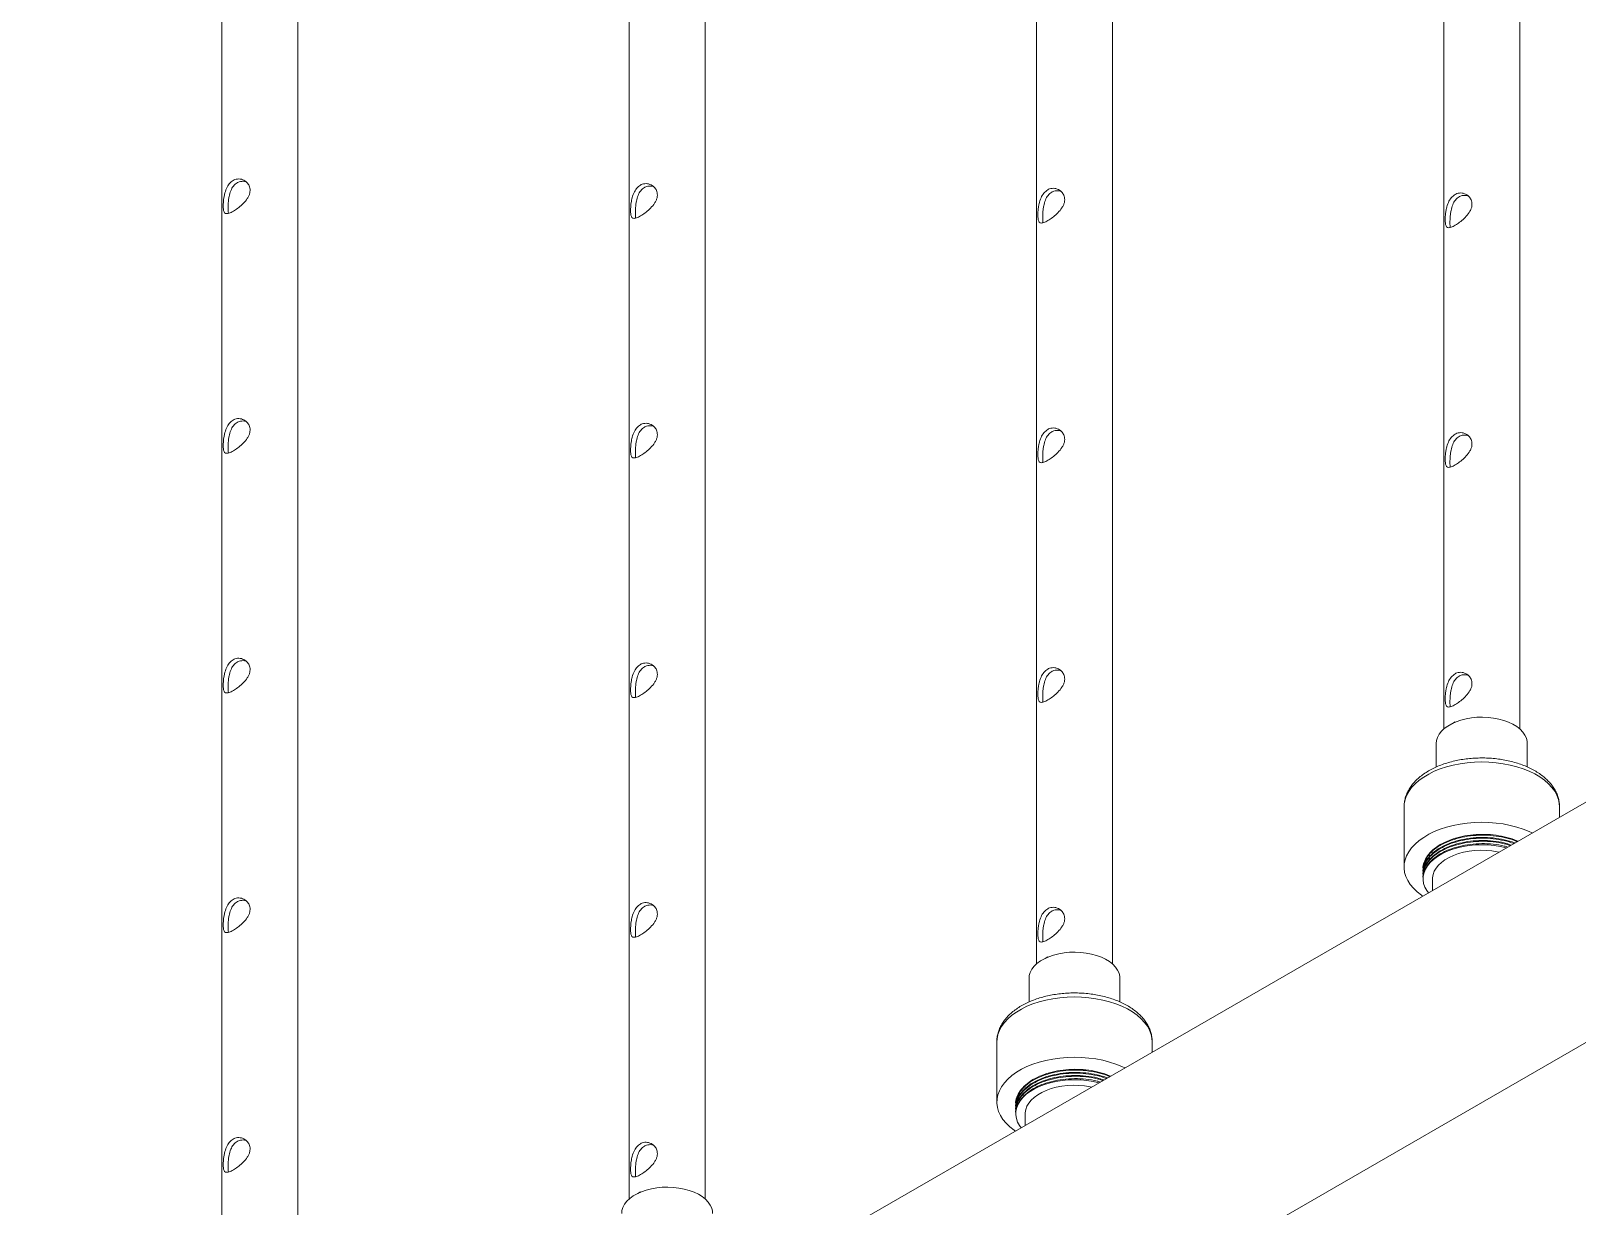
# Model space of a CAD drawing. Header units: millimetres. Extents: x 11948 to 22858, y 1146 to 11361.
# Drawn here: x 17225 to 17966, y 7584 to 8148 of the extents above; entities that cross this region are included whole.
import ezdxf

# ---------------------------------------------------------------- set-up
doc = ezdxf.new("R2010")
doc.units = ezdxf.units.MM
doc.linetypes.add('SLD-Solid', pattern=[0])

msp = doc.modelspace()

# ---------------------------------------------------------------- linework, layer by layer
at = {"linetype": 'SLD-Solid', "lineweight": 0}
for p, q in [((17902.52, 10202.02), (17902.52, 7813)), ((17938.88, 7813), (17938.88, 10201.28)), ((17707.1, 10089.21), (17707.1, 7700.18)), ((17743.46, 7700.18), (17743.46, 10088.47)), ((17511.68, 9976.4), (17511.68, 7587.37)), ((17548.04, 7587.37), (17548.04, 9975.66)), ((17316.26, 9863.59), (17316.26, 7474.56)), ((17352.63, 7474.56), (17352.63, 9862.84)), ((18959.6, 8348.83), (17224.59, 7347.23)), ((17906.63, 7815.55), (17907.84, 7816.42)), ((17907.84, 7816.42), (17907.84, 7816.21)), ((17898.88, 7806.03), (17898.88, 7794.69)), ((17942.52, 7794.71), (17942.52, 7806.03)), ((17883.43, 7775.6), (17883.43, 7746.65)), ((17957.97, 7775.6), (17957.97, 7775.69)), ((17957.97, 7770.6), (17957.97, 7775.6)), ((17892.52, 7745.72), (17892.52, 7745.35)), ((17892.52, 7744.24), (17892.52, 7743.86)), ((17892.52, 7742.75), (17892.52, 7742.38)), ((17892.52, 7741.27), (17892.52, 7741.08)), ((17897.06, 7741.08), (17897.06, 7735.43)), ((17274.59, 7260.62), (18037.4, 7700.98)), ((17711.21, 7702.74), (17712.42, 7703.61)), ((17712.42, 7703.61), (17712.42, 7703.4)), ((17703.46, 7693.22), (17703.46, 7681.88)), ((17747.1, 7681.9), (17747.1, 7693.22)), ((17688.01, 7662.79), (17688.01, 7633.84)), ((17762.55, 7662.79), (17762.55, 7662.88)), ((17762.55, 7657.78), (17762.55, 7662.79)), ((17697.1, 7632.91), (17697.1, 7632.54)), ((17697.1, 7631.42), (17697.1, 7631.05)), ((17697.1, 7629.94), (17697.1, 7629.57)), ((17697.1, 7628.45), (17697.1, 7628.27)), ((17701.64, 7628.27), (17701.64, 7622.62)), ((17515.8, 7589.93), (17517.01, 7590.8)), ((17517.01, 7590.8), (17517.01, 7590.58))]:
    msp.add_line(p, q, dxfattribs=at)
at = {"linetype": 'SLD-Solid', "lineweight": 0, "flags": 128}
for points in [[(17942.52, 7806.03), (17942.45, 7807), (17942.08, 7808.54), (17941.39, 7810.04), (17940.38, 7811.47), (17939.07, 7812.83), (17937.49, 7814.08), (17935.64, 7815.21), (17933.58, 7816.2), (17931.32, 7817.04), (17928.89, 7817.71), (17926.35, 7818.2), (17923.71, 7818.51), (17921.04, 7818.63), (17918.35, 7818.56), (17915.7, 7818.29), (17913.13, 7817.85), (17910.67, 7817.22), (17908.37, 7816.42), (17906.25, 7815.47), (17904.35, 7814.37), (17902.7, 7813.15), (17901.32, 7811.82), (17900.24, 7810.4), (17899.46, 7808.92), (17899.01, 7807.39), (17898.88, 7806.03)], [(17957.97, 7775.69), (17957.88, 7777.14), (17957.46, 7779.15), (17956.73, 7781.12), (17955.67, 7783.04), (17954.31, 7784.9), (17952.65, 7786.68), (17950.72, 7788.35), (17948.52, 7789.92), (17946.07, 7791.36), (17943.4, 7792.66), (17940.53, 7793.82), (17937.49, 7794.81), (17934.3, 7795.63), (17930.99, 7796.28), (17927.59, 7796.74), (17924.13, 7797.02), (17920.64, 7797.12), (17917.15, 7797.02), (17913.69, 7796.73), (17910.3, 7796.26), (17906.99, 7795.61), (17903.8, 7794.78), (17900.77, 7793.78), (17897.91, 7792.62), (17895.24, 7791.32), (17892.81, 7789.87), (17890.61, 7788.3), (17888.69, 7786.62), (17887.04, 7784.84), (17885.69, 7782.98), (17884.64, 7781.05), (17883.92, 7779.08), (17883.52, 7777.08), (17883.43, 7775.6)], [(17944.87, 7763.03), (17943.4, 7763.71), (17940.53, 7764.87), (17937.49, 7765.86), (17934.3, 7766.68), (17930.99, 7767.33), (17927.59, 7767.79), (17924.13, 7768.07), (17920.64, 7768.17), (17917.15, 7768.07), (17913.69, 7767.78), (17910.3, 7767.31), (17906.99, 7766.66), (17903.8, 7765.83), (17900.77, 7764.83), (17897.91, 7763.67), (17895.24, 7762.37), (17892.81, 7760.92), (17890.61, 7759.35), (17888.69, 7757.67), (17887.04, 7755.89), (17885.69, 7754.03), (17884.64, 7752.1), (17883.92, 7750.13), (17883.52, 7748.13), (17883.44, 7746.11), (17883.69, 7744.1), (17884.27, 7742.11), (17885.16, 7740.16), (17886.37, 7738.27), (17887.88, 7736.45), (17889.68, 7734.72), (17891.75, 7733.09), (17892.32, 7732.7)], [(17895.09, 7734.29), (17894.29, 7735.4), (17893.39, 7737.06), (17892.8, 7738.77), (17892.54, 7740.5), (17892.59, 7742.24), (17892.97, 7743.97), (17893.66, 7745.66), (17894.66, 7747.31), (17895.97, 7748.88), (17897.55, 7750.36), (17899.4, 7751.73), (17901.5, 7752.99), (17903.81, 7754.1), (17906.32, 7755.07), (17908.99, 7755.88), (17911.8, 7756.52), (17914.71, 7756.98), (17917.69, 7757.26), (17920.7, 7757.35), (17923.71, 7757.26), (17926.69, 7756.98), (17929.6, 7756.52), (17932.41, 7755.88), (17932.46, 7755.87)], [(17897.06, 7741.08), (17897.07, 7741.48), (17897.31, 7743.06), (17897.87, 7744.61), (17898.73, 7746.12), (17899.89, 7747.56), (17901.34, 7748.91), (17903.04, 7750.15), (17904.99, 7751.27), (17907.14, 7752.26), (17909.48, 7753.09), (17911.97, 7753.76), (17914.58, 7754.26), (17917.27, 7754.58), (17920.01, 7754.72), (17922.76, 7754.67), (17925.48, 7754.44), (17928.13, 7754.03), (17928.98, 7753.86)], [(17747.1, 7693.22), (17747.03, 7694.19), (17746.66, 7695.73), (17745.97, 7697.22), (17744.96, 7698.66), (17743.65, 7700.02), (17742.07, 7701.27), (17740.23, 7702.4), (17738.16, 7703.39), (17735.9, 7704.22), (17733.47, 7704.89), (17730.93, 7705.39), (17728.3, 7705.69), (17725.62, 7705.81), (17722.93, 7705.74), (17720.29, 7705.48), (17717.71, 7705.03), (17715.26, 7704.41), (17712.95, 7703.61), (17710.83, 7702.66), (17708.93, 7701.56), (17707.28, 7700.34), (17705.9, 7699.01), (17704.82, 7697.59), (17704.04, 7696.1), (17703.59, 7694.58), (17703.46, 7693.22)], [(17762.55, 7662.88), (17762.46, 7664.33), (17762.04, 7666.33), (17761.31, 7668.31), (17760.25, 7670.23), (17758.89, 7672.09), (17757.24, 7673.86), (17755.3, 7675.54), (17753.1, 7677.11), (17750.65, 7678.55), (17747.98, 7679.85), (17745.12, 7681), (17742.07, 7682), (17738.88, 7682.82), (17735.57, 7683.47), (17732.17, 7683.93), (17728.71, 7684.21), (17725.22, 7684.3), (17721.73, 7684.2), (17718.27, 7683.92), (17714.88, 7683.45), (17711.57, 7682.79), (17708.39, 7681.97), (17705.35, 7680.97), (17702.49, 7679.81), (17699.83, 7678.5), (17697.39, 7677.06), (17695.2, 7675.49), (17693.27, 7673.81), (17691.62, 7672.03), (17690.27, 7670.17), (17689.23, 7668.24), (17688.5, 7666.27), (17688.1, 7664.26), (17688.01, 7662.79)], [(17749.45, 7650.22), (17747.98, 7650.9), (17745.12, 7652.05), (17742.07, 7653.05), (17738.88, 7653.87), (17735.57, 7654.52), (17732.17, 7654.98), (17728.71, 7655.26), (17725.22, 7655.35), (17721.73, 7655.25), (17718.27, 7654.97), (17714.88, 7654.5), (17711.57, 7653.84), (17708.39, 7653.02), (17705.35, 7652.02), (17702.49, 7650.86), (17699.83, 7649.55), (17697.39, 7648.11), (17695.2, 7646.54), (17693.27, 7644.86), (17691.62, 7643.08), (17690.27, 7641.22), (17689.23, 7639.29), (17688.5, 7637.32), (17688.1, 7635.31), (17688.02, 7633.3), (17688.27, 7631.29), (17688.85, 7629.3), (17689.74, 7627.35), (17690.95, 7625.45), (17692.46, 7623.64), (17694.26, 7621.91), (17696.33, 7620.28), (17696.9, 7619.88)], [(17699.67, 7621.48), (17698.88, 7622.58), (17697.97, 7624.24), (17697.39, 7625.95), (17697.12, 7627.69), (17697.17, 7629.43), (17697.55, 7631.16), (17698.24, 7632.85), (17699.24, 7634.49), (17700.55, 7636.07), (17702.13, 7637.55), (17703.98, 7638.92), (17706.08, 7640.18), (17708.39, 7641.29), (17710.9, 7642.26), (17713.57, 7643.07), (17716.38, 7643.7), (17719.29, 7644.17), (17722.27, 7644.44), (17725.28, 7644.54), (17728.29, 7644.44), (17731.27, 7644.17), (17734.18, 7643.7), (17736.99, 7643.07), (17737.04, 7643.05)], [(17701.64, 7628.27), (17701.65, 7628.67), (17701.89, 7630.25), (17702.45, 7631.8), (17703.31, 7633.31), (17704.48, 7634.74), (17705.92, 7636.09), (17707.62, 7637.34), (17709.57, 7638.46), (17711.72, 7639.45), (17714.06, 7640.28), (17716.55, 7640.95), (17719.16, 7641.45), (17721.86, 7641.77), (17724.59, 7641.91), (17727.34, 7641.86), (17730.06, 7641.63), (17732.72, 7641.22), (17733.56, 7641.05)], [(17551.68, 7580.41), (17551.62, 7581.38), (17551.24, 7582.91), (17550.55, 7584.41), (17549.54, 7585.85), (17548.23, 7587.2), (17546.65, 7588.45), (17544.81, 7589.58), (17542.74, 7590.57), (17540.48, 7591.41), (17538.06, 7592.08), (17535.51, 7592.57), (17532.88, 7592.88), (17530.2, 7593), (17527.51, 7592.93), (17524.87, 7592.67), (17522.29, 7592.22), (17519.84, 7591.59), (17517.53, 7590.8), (17515.41, 7589.85), (17513.51, 7588.75), (17511.86, 7587.53), (17510.48, 7586.19), (17509.4, 7584.78), (17508.62, 7583.29), (17508.17, 7581.76), (17508.04, 7580.41)]]:
    msp.add_lwpolyline(points, dxfattribs=at)
at = {"linetype": 'SLD-Solid', "lineweight": 0}
for points, knots in [([(17321.59, 8076.29), (17320.94, 8075.81), (17319.65, 8074.84), (17318.29, 8072.41), (17317.54, 8070.02), (17317.16, 8067.95), (17316.91, 8065.9), (17316.84, 8063.67), (17317.02, 8061.78), (17317.5, 8060.62), (17318.3, 8060.27), (17319.28, 8060.4), (17320.44, 8060.8), (17322.16, 8061.72), (17324.39, 8063.31), (17326.59, 8065.25), (17328.2, 8067.17), (17329.16, 8068.89), (17329.76, 8070.61), (17329.8, 8072.63), (17328.89, 8074.69), (17327.23, 8076.28), (17325.36, 8077), (17323.71, 8077.02), (17322.57, 8076.79), (17321.88, 8076.44), (17321.59, 8076.29)], [0, 0, 0, 0, 0.04935, 0.098584, 0.15082, 0.17906, 0.207275, 0.260067, 0.306584, 0.354235, 0.407926, 0.436111, 0.46428, 0.515721, 0.563207, 0.612084, 0.665774, 0.694014, 0.722226, 0.772997, 0.818985, 0.868098, 0.923172, 0.950973, 0.978758, 1, 1, 1, 1]), ([(17323.52, 8075.17), (17322.89, 8074.7), (17321.64, 8073.76), (17320.38, 8071.37), (17319.71, 8069), (17319.39, 8066.9), (17319.22, 8064.95), (17319.16, 8062.86), (17319.19, 8061.22), (17319.33, 8060.65), (17319.38, 8060.46)], [0, 0, 0, 0, 0.151907, 0.303371, 0.466269, 0.557522, 0.648672, 0.787873, 0.927258, 1, 1, 1, 1]), ([(17327.72, 8075.62), (17327.69, 8075.63), (17327.26, 8075.81), (17326.36, 8075.9), (17325.09, 8075.82), (17324.14, 8075.52), (17323.64, 8075.24), (17323.52, 8075.17)], [0, 0, 0, 0, 0.016938, 0.32233, 0.614291, 0.90605, 1, 1, 1, 1]), ([(17517.01, 8074.04), (17516.36, 8073.56), (17515.07, 8072.6), (17513.71, 8070.16), (17512.96, 8067.77), (17512.58, 8065.7), (17512.33, 8063.65), (17512.26, 8061.43), (17512.44, 8059.54), (17512.92, 8058.38), (17513.72, 8058.02), (17514.7, 8058.15), (17515.86, 8058.55), (17517.58, 8059.48), (17519.8, 8061.06), (17522, 8063.01), (17523.62, 8064.93), (17524.57, 8066.64), (17525.18, 8068.36), (17525.22, 8070.39), (17524.31, 8072.45), (17522.65, 8074.03), (17520.78, 8074.75), (17519.13, 8074.78), (17517.98, 8074.54), (17517.3, 8074.19), (17517.01, 8074.04)], [0, 0, 0, 0, 0.04935, 0.098584, 0.15082, 0.17906, 0.207275, 0.260066, 0.306584, 0.354235, 0.407926, 0.436112, 0.46428, 0.515721, 0.563207, 0.612084, 0.665774, 0.694014, 0.722227, 0.772998, 0.818985, 0.868099, 0.92317, 0.950972, 0.978758, 1, 1, 1, 1]), ([(17518.93, 8072.93), (17518.31, 8072.46), (17517.06, 8071.52), (17515.8, 8069.12), (17515.13, 8066.75), (17514.81, 8064.65), (17514.64, 8062.7), (17514.58, 8060.62), (17514.6, 8058.97), (17514.75, 8058.41), (17514.8, 8058.21)], [0, 0, 0, 0, 0.151907, 0.30337, 0.466267, 0.557521, 0.648671, 0.787873, 0.92727, 1, 1, 1, 1]), ([(17523.14, 8073.38), (17523.11, 8073.39), (17522.68, 8073.56), (17521.78, 8073.65), (17520.51, 8073.58), (17519.56, 8073.27), (17519.06, 8073), (17518.93, 8072.93)], [0, 0, 0, 0, 0.01694, 0.32233, 0.61429, 0.906049, 1, 1, 1, 1]), ([(17712.42, 8071.8), (17711.78, 8071.32), (17710.49, 8070.35), (17709.13, 8067.92), (17708.38, 8065.53), (17707.99, 8063.46), (17707.75, 8061.41), (17707.68, 8059.18), (17707.86, 8057.29), (17708.34, 8056.13), (17709.13, 8055.78), (17710.11, 8055.91), (17711.28, 8056.31), (17712.99, 8057.23), (17715.22, 8058.82), (17717.42, 8060.76), (17719.04, 8062.68), (17719.99, 8064.4), (17720.6, 8066.12), (17720.64, 8068.14), (17719.72, 8070.2), (17718.07, 8071.79), (17716.2, 8072.51), (17714.55, 8072.53), (17713.4, 8072.3), (17712.72, 8071.95), (17712.42, 8071.8)], [0, 0, 0, 0, 0.04935, 0.098583, 0.15082, 0.179059, 0.207277, 0.260066, 0.306585, 0.354235, 0.407925, 0.436112, 0.46428, 0.515721, 0.563207, 0.612084, 0.665774, 0.694012, 0.722225, 0.772996, 0.818985, 0.868099, 0.923171, 0.950973, 0.978758, 1, 1, 1, 1]), ([(17718.55, 8071.13), (17718.53, 8071.14), (17718.1, 8071.32), (17717.2, 8071.41), (17715.93, 8071.33), (17714.98, 8071.02), (17714.48, 8070.75), (17714.35, 8070.68)], [0, 0, 0, 0, 0.01695, 0.322336, 0.614293, 0.906051, 1, 1, 1, 1]), ([(17714.35, 8070.68), (17713.73, 8070.21), (17712.48, 8069.27), (17711.21, 8066.88), (17710.55, 8064.51), (17710.23, 8062.41), (17710.06, 8060.46), (17710, 8058.37), (17710.02, 8056.73), (17710.17, 8056.16), (17710.21, 8055.97)], [0, 0, 0, 0, 0.151905, 0.303368, 0.466269, 0.557518, 0.648668, 0.787869, 0.927259, 1, 1, 1, 1]), ([(17907.84, 8069.55), (17907.2, 8069.07), (17905.91, 8068.11), (17904.55, 8065.67), (17903.8, 8063.28), (17903.41, 8061.21), (17903.17, 8059.16), (17903.1, 8056.93), (17903.28, 8055.05), (17903.76, 8053.89), (17904.55, 8053.53), (17905.53, 8053.66), (17906.7, 8054.06), (17908.41, 8054.99), (17910.64, 8056.57), (17912.84, 8058.52), (17914.46, 8060.44), (17915.41, 8062.15), (17916.02, 8063.87), (17916.06, 8065.9), (17915.14, 8067.96), (17913.49, 8069.54), (17911.61, 8070.26), (17909.97, 8070.29), (17908.82, 8070.05), (17908.14, 8069.7), (17907.84, 8069.55)], [0, 0, 0, 0, 0.049349, 0.098584, 0.15082, 0.179058, 0.207276, 0.260065, 0.306584, 0.354234, 0.407926, 0.436112, 0.464279, 0.515721, 0.563206, 0.612083, 0.665775, 0.694013, 0.722225, 0.772996, 0.818985, 0.868099, 0.923171, 0.950972, 0.978758, 1, 1, 1, 1]), ([(17909.77, 8068.44), (17909.15, 8067.97), (17907.9, 8067.02), (17906.63, 8064.63), (17905.97, 8062.26), (17905.65, 8060.16), (17905.47, 8058.21), (17905.42, 8056.13), (17905.44, 8054.48), (17905.58, 8053.92), (17905.63, 8053.72)], [0, 0, 0, 0, 0.151905, 0.303368, 0.466268, 0.557518, 0.648667, 0.787868, 0.927265, 1, 1, 1, 1]), ([(17913.97, 8068.89), (17913.95, 8068.89), (17913.52, 8069.07), (17912.62, 8069.16), (17911.35, 8069.09), (17910.4, 8068.78), (17909.89, 8068.51), (17909.77, 8068.44)], [0, 0, 0, 0, 0.016953, 0.322338, 0.614295, 0.90605, 1, 1, 1, 1]), ([(17321.59, 7961.23), (17320.94, 7960.75), (17319.65, 7959.79), (17318.29, 7957.35), (17317.54, 7954.96), (17317.16, 7952.89), (17316.91, 7950.84), (17316.84, 7948.61), (17317.02, 7946.72), (17317.5, 7945.57), (17318.3, 7945.21), (17319.28, 7945.34), (17320.44, 7945.74), (17322.16, 7946.67), (17324.39, 7948.25), (17326.59, 7950.19), (17328.2, 7952.11), (17329.16, 7953.83), (17329.76, 7955.55), (17329.8, 7957.58), (17328.89, 7959.64), (17327.23, 7961.22), (17325.36, 7961.94), (17323.71, 7961.97), (17322.57, 7961.73), (17321.88, 7961.38), (17321.59, 7961.23)], [0, 0, 0, 0, 0.04935, 0.098584, 0.15082, 0.17906, 0.207276, 0.260067, 0.306584, 0.354235, 0.407926, 0.436112, 0.464281, 0.515721, 0.563207, 0.612084, 0.665775, 0.694014, 0.722227, 0.772998, 0.818985, 0.868099, 0.923171, 0.950973, 0.978758, 1, 1, 1, 1]), ([(17323.52, 7960.12), (17322.89, 7959.64), (17321.64, 7958.7), (17320.38, 7956.31), (17319.71, 7953.94), (17319.39, 7951.84), (17319.22, 7949.89), (17319.16, 7947.81), (17319.19, 7946.16), (17319.33, 7945.6), (17319.38, 7945.4)], [0, 0, 0, 0, 0.151907, 0.303371, 0.466268, 0.557521, 0.648671, 0.787872, 0.927269, 1, 1, 1, 1]), ([(17327.72, 7960.56), (17327.69, 7960.57), (17327.26, 7960.75), (17326.36, 7960.84), (17325.09, 7960.76), (17324.14, 7960.46), (17323.64, 7960.18), (17323.52, 7960.12)], [0, 0, 0, 0, 0.016938, 0.322331, 0.614293, 0.906048, 1, 1, 1, 1]), ([(17517.01, 7958.98), (17516.36, 7958.5), (17515.07, 7957.54), (17513.71, 7955.11), (17512.96, 7952.72), (17512.58, 7950.65), (17512.33, 7948.59), (17512.26, 7946.37), (17512.44, 7944.48), (17512.92, 7943.32), (17513.72, 7942.97), (17514.7, 7943.1), (17515.86, 7943.49), (17517.58, 7944.42), (17519.8, 7946), (17522, 7947.95), (17523.62, 7949.87), (17524.57, 7951.59), (17525.18, 7953.3), (17525.22, 7955.33), (17524.31, 7957.39), (17522.65, 7958.97), (17520.78, 7959.69), (17519.13, 7959.72), (17517.98, 7959.48), (17517.3, 7959.14), (17517.01, 7958.98)], [0, 0, 0, 0, 0.049349, 0.098583, 0.150819, 0.179059, 0.207277, 0.260066, 0.306585, 0.354235, 0.407925, 0.436112, 0.46428, 0.515721, 0.563207, 0.612084, 0.665774, 0.694012, 0.722225, 0.772996, 0.818985, 0.868099, 0.923171, 0.950973, 0.978758, 1, 1, 1, 1]), ([(17518.93, 7957.87), (17518.31, 7957.4), (17517.06, 7956.46), (17515.8, 7954.07), (17515.13, 7951.69), (17514.81, 7949.59), (17514.64, 7947.64), (17514.58, 7945.56), (17514.6, 7943.92), (17514.75, 7943.35), (17514.8, 7943.16)], [0, 0, 0, 0, 0.151905, 0.303368, 0.466269, 0.557518, 0.648668, 0.787869, 0.927259, 1, 1, 1, 1]), ([(17523.14, 7958.32), (17523.11, 7958.33), (17522.68, 7958.51), (17521.78, 7958.59), (17520.51, 7958.52), (17519.56, 7958.21), (17519.06, 7957.94), (17518.93, 7957.87)], [0, 0, 0, 0, 0.016951, 0.322337, 0.614294, 0.906051, 1, 1, 1, 1]), ([(17712.42, 7956.74), (17711.78, 7956.26), (17710.49, 7955.29), (17709.13, 7952.86), (17708.38, 7950.47), (17707.99, 7948.4), (17707.75, 7946.35), (17707.68, 7944.12), (17707.86, 7942.23), (17708.34, 7941.08), (17709.13, 7940.72), (17710.11, 7940.85), (17711.28, 7941.25), (17712.99, 7942.18), (17715.22, 7943.76), (17717.42, 7945.7), (17719.04, 7947.62), (17719.99, 7949.34), (17720.6, 7951.06), (17720.64, 7953.09), (17719.72, 7955.15), (17718.07, 7956.73), (17716.2, 7957.45), (17714.55, 7957.48), (17713.4, 7957.24), (17712.72, 7956.89), (17712.42, 7956.74)], [0, 0, 0, 0, 0.04935, 0.098584, 0.15082, 0.179059, 0.207276, 0.260065, 0.306584, 0.354234, 0.407926, 0.436112, 0.46428, 0.515721, 0.563206, 0.612083, 0.665775, 0.694013, 0.722226, 0.772996, 0.818986, 0.868099, 0.923171, 0.950972, 0.978758, 1, 1, 1, 1]), ([(17714.35, 7955.63), (17713.73, 7955.15), (17712.48, 7954.21), (17711.21, 7951.82), (17710.55, 7949.45), (17710.23, 7947.35), (17710.06, 7945.4), (17710, 7943.32), (17710.02, 7941.67), (17710.17, 7941.1), (17710.21, 7940.91)], [0, 0, 0, 0, 0.151905, 0.303368, 0.466269, 0.557517, 0.648667, 0.787868, 0.927265, 1, 1, 1, 1]), ([(17718.55, 7956.07), (17718.53, 7956.08), (17718.1, 7956.26), (17717.2, 7956.35), (17715.93, 7956.27), (17714.98, 7955.97), (17714.48, 7955.69), (17714.35, 7955.63)], [0, 0, 0, 0, 0.01695, 0.322336, 0.614294, 0.90605, 1, 1, 1, 1]), ([(17907.84, 7954.49), (17907.2, 7954.01), (17905.91, 7953.05), (17904.55, 7950.62), (17903.8, 7948.23), (17903.41, 7946.15), (17903.17, 7944.1), (17903.1, 7941.88), (17903.28, 7939.99), (17903.76, 7938.83), (17904.55, 7938.48), (17905.53, 7938.6), (17906.7, 7939), (17908.41, 7939.93), (17910.64, 7941.51), (17912.84, 7943.46), (17914.46, 7945.38), (17915.41, 7947.1), (17916.02, 7948.81), (17916.06, 7950.84), (17915.14, 7952.9), (17913.49, 7954.48), (17911.61, 7955.2), (17909.97, 7955.23), (17908.82, 7954.99), (17908.14, 7954.64), (17907.84, 7954.49)], [0, 0, 0, 0, 0.049349, 0.098584, 0.15082, 0.179058, 0.207275, 0.260065, 0.306585, 0.354235, 0.407926, 0.436112, 0.464279, 0.515721, 0.563207, 0.612084, 0.665774, 0.694014, 0.722226, 0.772995, 0.818984, 0.8681, 0.923171, 0.950973, 0.978758, 1, 1, 1, 1]), ([(17909.77, 7953.38), (17909.15, 7952.91), (17907.9, 7951.97), (17906.63, 7949.57), (17905.97, 7947.2), (17905.65, 7945.1), (17905.47, 7943.15), (17905.42, 7941.07), (17905.44, 7939.43), (17905.58, 7938.86), (17905.63, 7938.67)], [0, 0, 0, 0, 0.151905, 0.303367, 0.466267, 0.557517, 0.648672, 0.787868, 0.927265, 1, 1, 1, 1]), ([(17913.97, 7953.83), (17913.95, 7953.84), (17913.52, 7954.02), (17912.62, 7954.1), (17911.35, 7954.03), (17910.4, 7953.72), (17909.89, 7953.45), (17909.77, 7953.38)], [0, 0, 0, 0, 0.016953, 0.322338, 0.614295, 0.906051, 1, 1, 1, 1]), ([(17321.59, 7846.17), (17320.94, 7845.69), (17319.65, 7844.73), (17318.29, 7842.29), (17317.54, 7839.9), (17317.16, 7837.83), (17316.91, 7835.78), (17316.84, 7833.55), (17317.02, 7831.67), (17317.5, 7830.51), (17318.3, 7830.15), (17319.28, 7830.28), (17320.44, 7830.68), (17322.16, 7831.61), (17324.39, 7833.19), (17326.59, 7835.14), (17328.2, 7837.06), (17329.16, 7838.77), (17329.76, 7840.49), (17329.8, 7842.52), (17328.89, 7844.58), (17327.23, 7846.16), (17325.36, 7846.88), (17323.71, 7846.91), (17322.57, 7846.67), (17321.88, 7846.32), (17321.59, 7846.17)], [0, 0, 0, 0, 0.04935, 0.098584, 0.15082, 0.17906, 0.207277, 0.260066, 0.306585, 0.354235, 0.407926, 0.436112, 0.46428, 0.515721, 0.563207, 0.612084, 0.665774, 0.694013, 0.722225, 0.772996, 0.818985, 0.868099, 0.923171, 0.950974, 0.978758, 1, 1, 1, 1]), ([(17323.52, 7845.06), (17322.89, 7844.59), (17321.64, 7843.64), (17320.38, 7841.25), (17319.71, 7838.88), (17319.39, 7836.78), (17319.22, 7834.83), (17319.16, 7832.75), (17319.19, 7831.1), (17319.33, 7830.54), (17319.38, 7830.34)], [0, 0, 0, 0, 0.151906, 0.303369, 0.46627, 0.557518, 0.648668, 0.787868, 0.927259, 1, 1, 1, 1]), ([(17327.72, 7845.5), (17327.69, 7845.51), (17327.26, 7845.69), (17326.36, 7845.78), (17325.09, 7845.71), (17324.14, 7845.4), (17323.64, 7845.13), (17323.52, 7845.06)], [0, 0, 0, 0, 0.01695, 0.322339, 0.614297, 0.90605, 1, 1, 1, 1]), ([(17517.01, 7843.93), (17516.36, 7843.44), (17515.07, 7842.48), (17513.71, 7840.05), (17512.96, 7837.66), (17512.58, 7835.59), (17512.33, 7833.53), (17512.26, 7831.31), (17512.44, 7829.42), (17512.92, 7828.26), (17513.72, 7827.91), (17514.7, 7828.04), (17515.86, 7828.44), (17517.58, 7829.36), (17519.8, 7830.95), (17522, 7832.89), (17523.62, 7834.81), (17524.57, 7836.53), (17525.18, 7838.25), (17525.22, 7840.27), (17524.31, 7842.33), (17522.65, 7843.92), (17520.78, 7844.64), (17519.13, 7844.66), (17517.98, 7844.43), (17517.3, 7844.08), (17517.01, 7843.93)], [0, 0, 0, 0, 0.049349, 0.098584, 0.15082, 0.179059, 0.207276, 0.260065, 0.306584, 0.354234, 0.407926, 0.436112, 0.46428, 0.51572, 0.563206, 0.612083, 0.665775, 0.694013, 0.722226, 0.772996, 0.818986, 0.868099, 0.923171, 0.950972, 0.978758, 1, 1, 1, 1]), ([(17518.93, 7842.81), (17518.31, 7842.34), (17517.06, 7841.4), (17515.8, 7839.01), (17515.13, 7836.64), (17514.81, 7834.53), (17514.64, 7832.59), (17514.58, 7830.5), (17514.6, 7828.86), (17514.75, 7828.29), (17514.8, 7828.1)], [0, 0, 0, 0, 0.1519053, 0.3033683, 0.4662688, 0.5575175, 0.6486674, 0.7878683, 0.9272646, 1, 1, 1, 1]), ([(17523.14, 7843.26), (17523.11, 7843.27), (17522.68, 7843.45), (17521.78, 7843.54), (17520.51, 7843.46), (17519.56, 7843.15), (17519.06, 7842.88), (17518.93, 7842.81)], [0, 0, 0, 0, 0.016951, 0.322338, 0.614295, 0.90605, 1, 1, 1, 1]), ([(17712.42, 7841.68), (17711.78, 7841.2), (17710.49, 7840.24), (17709.13, 7837.8), (17708.38, 7835.41), (17707.99, 7833.34), (17707.75, 7831.29), (17707.68, 7829.06), (17707.86, 7827.18), (17708.34, 7826.02), (17709.13, 7825.66), (17710.11, 7825.79), (17711.28, 7826.19), (17712.99, 7827.12), (17715.22, 7828.7), (17717.42, 7830.65), (17719.04, 7832.57), (17719.99, 7834.28), (17720.6, 7836), (17720.64, 7838.03), (17719.72, 7840.09), (17718.07, 7841.67), (17716.2, 7842.39), (17714.55, 7842.42), (17713.4, 7842.18), (17712.72, 7841.83), (17712.42, 7841.68)], [0, 0, 0, 0, 0.049349, 0.098584, 0.15082, 0.179058, 0.207276, 0.260065, 0.306586, 0.354235, 0.407926, 0.436112, 0.46428, 0.515721, 0.563207, 0.612084, 0.665774, 0.694014, 0.722227, 0.772995, 0.818985, 0.8681, 0.923171, 0.950973, 0.978758, 1, 1, 1, 1]), ([(17718.55, 7841.01), (17718.53, 7841.02), (17718.1, 7841.2), (17717.2, 7841.29), (17715.93, 7841.22), (17714.98, 7840.91), (17714.48, 7840.63), (17714.35, 7840.57)], [0, 0, 0, 0, 0.016951, 0.322337, 0.614295, 0.90605, 1, 1, 1, 1]), ([(17714.35, 7840.57), (17713.73, 7840.1), (17712.48, 7839.15), (17711.21, 7836.76), (17710.55, 7834.39), (17710.23, 7832.29), (17710.06, 7830.34), (17710, 7828.26), (17710.02, 7826.61), (17710.17, 7826.05), (17710.21, 7825.85)], [0, 0, 0, 0, 0.151906, 0.303367, 0.466268, 0.557517, 0.648672, 0.787868, 0.927264, 1, 1, 1, 1]), ([(17907.84, 7839.44), (17907.2, 7838.95), (17905.91, 7837.99), (17904.55, 7835.56), (17903.8, 7833.17), (17903.41, 7831.1), (17903.17, 7829.04), (17903.1, 7826.82), (17903.28, 7824.93), (17903.76, 7823.77), (17904.55, 7823.42), (17905.53, 7823.55), (17906.7, 7823.95), (17908.41, 7824.87), (17910.64, 7826.45), (17912.84, 7828.4), (17914.46, 7830.32), (17915.41, 7832.04), (17916.02, 7833.76), (17916.06, 7835.78), (17915.14, 7837.84), (17913.49, 7839.43), (17911.61, 7840.15), (17909.97, 7840.17), (17908.82, 7839.94), (17908.14, 7839.59), (17907.84, 7839.44)], [0, 0, 0, 0, 0.049349, 0.098584, 0.15082, 0.179058, 0.207275, 0.260066, 0.306585, 0.354235, 0.407926, 0.436112, 0.46428, 0.515721, 0.563207, 0.612084, 0.665774, 0.694012, 0.722227, 0.772995, 0.818985, 0.8681, 0.923171, 0.950973, 0.978758, 1, 1, 1, 1]), ([(17909.77, 7838.32), (17909.15, 7837.85), (17907.9, 7836.91), (17906.63, 7834.52), (17905.97, 7832.15), (17905.65, 7830.04), (17905.47, 7828.1), (17905.42, 7826.01), (17905.44, 7824.37), (17905.58, 7823.8), (17905.63, 7823.61)], [0, 0, 0, 0, 0.1519052, 0.3033669, 0.4662676, 0.5575219, 0.6486718, 0.7878735, 0.9272646, 1, 1, 1, 1]), ([(17913.97, 7838.77), (17913.95, 7838.78), (17913.52, 7838.96), (17912.62, 7839.05), (17911.35, 7838.97), (17910.4, 7838.66), (17909.89, 7838.39), (17909.77, 7838.32)], [0, 0, 0, 0, 0.016953, 0.322345, 0.614295, 0.906051, 1, 1, 1, 1]), ([(17957.94, 7775.71), (17957.94, 7776.13), (17957.94, 7777.26), (17957.62, 7779.07), (17957.02, 7781.12), (17956.13, 7783.11), (17954.98, 7785.05), (17953.56, 7786.91), (17951.88, 7788.68), (17949.95, 7790.36), (17947.78, 7791.91), (17945.39, 7793.34), (17942.81, 7794.63), (17940.06, 7795.76), (17937.16, 7796.73), (17934.15, 7797.54), (17931.03, 7798.18), (17927.85, 7798.65), (17924.61, 7798.94), (17921.34, 7799.06), (17918.07, 7799.01), (17914.82, 7798.78), (17911.61, 7798.38), (17908.47, 7797.81), (17905.41, 7797.07), (17902.46, 7796.16), (17899.65, 7795.09), (17896.99, 7793.86), (17894.5, 7792.47), (17892.2, 7790.93), (17890.13, 7789.25), (17888.3, 7787.44), (17886.74, 7785.52), (17885.47, 7783.5), (17884.49, 7781.42), (17883.83, 7779.3), (17883.47, 7777.34), (17883.46, 7776.1), (17883.45, 7775.58)], [0, 0, 0, 0, 0.015734, 0.041859, 0.068036, 0.094476, 0.121345, 0.148735, 0.176659, 0.205042, 0.233757, 0.262674, 0.291678, 0.32067, 0.349613, 0.378497, 0.407321, 0.436092, 0.464828, 0.49354, 0.522249, 0.550968, 0.579711, 0.608497, 0.637343, 0.666267, 0.695281, 0.724393, 0.7536, 0.78288, 0.812157, 0.841314, 0.870199, 0.898647, 0.926529, 0.953804, 0.980532, 1, 1, 1, 1]), ([(17937.93, 7759.03), (17937.41, 7759.28), (17935.5, 7760.21), (17931.53, 7761.29), (17926.24, 7762.2), (17920.7, 7762.46), (17915.17, 7762.1), (17909.85, 7761.13), (17904.94, 7759.57), (17900.64, 7757.48), (17897.12, 7754.96), (17894.47, 7752.08), (17892.97, 7748.96), (17892.33, 7746.79), (17892.52, 7745.73), (17892.52, 7745.72)], [0, 0, 0, 0, 0.032898, 0.120038, 0.20823, 0.296768, 0.384054, 0.471976, 0.560583, 0.648166, 0.735749, 0.824356, 0.912277, 0.999563, 1, 1, 1, 1]), ([(17936.5, 7758.2), (17936.45, 7758.23), (17934.98, 7758.91), (17931.51, 7759.79), (17926.25, 7760.72), (17920.69, 7760.98), (17915.17, 7760.62), (17909.85, 7759.64), (17904.94, 7758.08), (17900.64, 7756), (17897.12, 7753.47), (17894.47, 7750.59), (17892.97, 7747.48), (17892.33, 7745.31), (17892.52, 7744.24), (17892.52, 7744.24)], [0, 0, 0, 0, 0.003605, 0.093384, 0.184248, 0.275468, 0.365398, 0.455982, 0.547273, 0.637509, 0.727745, 0.819036, 0.90962, 0.99955, 1, 1, 1, 1]), ([(17934.84, 7757.24), (17933.75, 7757.6), (17931.05, 7758.47), (17926.22, 7759.22), (17920.7, 7759.5), (17915.17, 7759.13), (17909.85, 7758.16), (17904.94, 7756.6), (17900.64, 7754.51), (17897.12, 7751.99), (17894.47, 7749.11), (17892.97, 7745.99), (17892.33, 7743.83), (17892.52, 7742.76), (17892.52, 7742.75)], [0, 0, 0, 0, 0.064029, 0.157835, 0.252009, 0.34485, 0.438368, 0.532614, 0.625772, 0.71893, 0.813176, 0.906694, 0.999536, 1, 1, 1, 1]), ([(17937.57, 7758.82), (17937.17, 7759.02), (17935.37, 7759.88), (17931.52, 7760.92), (17926.24, 7761.83), (17920.7, 7762.09), (17915.17, 7761.73), (17909.85, 7760.76), (17904.94, 7759.19), (17900.64, 7757.11), (17897.12, 7754.59), (17894.48, 7751.71), (17892.94, 7748.59), (17892.34, 7746.24), (17892.58, 7744.99), (17892.61, 7744.81)], [0, 0, 0, 0, 0.025361, 0.111855, 0.199394, 0.287276, 0.373915, 0.461185, 0.549135, 0.63607, 0.723004, 0.810954, 0.898224, 0.984864, 1, 1, 1, 1]), ([(17936.11, 7757.98), (17934.61, 7758.47), (17931.5, 7759.49), (17926.23, 7760.34), (17920.7, 7760.61), (17915.17, 7760.25), (17909.85, 7759.27), (17904.94, 7757.71), (17900.64, 7755.63), (17897.12, 7753.1), (17894.48, 7750.22), (17892.94, 7747.11), (17892.34, 7744.76), (17892.58, 7743.51), (17892.61, 7743.32)], [0, 0, 0, 0, 0.085011, 0.175196, 0.265734, 0.354992, 0.4449, 0.535508, 0.62507, 0.714633, 0.80524, 0.895148, 0.984406, 1, 1, 1, 1]), ([(17933.15, 7756.27), (17932.61, 7756.44), (17930.45, 7757.11), (17926.21, 7757.72), (17920.7, 7758.02), (17915.17, 7757.65), (17909.85, 7756.67), (17904.94, 7755.11), (17900.64, 7753.03), (17897.12, 7750.5), (17894.47, 7747.62), (17892.97, 7744.51), (17892.33, 7742.35), (17892.52, 7741.27), (17892.52, 7741.27)], [0, 0, 0, 0, 0.032565, 0.129525, 0.226864, 0.322827, 0.419488, 0.516902, 0.613192, 0.709482, 0.806896, 0.903557, 0.99952, 1, 1, 1, 1]), ([(17934.42, 7757), (17933.46, 7757.31), (17930.9, 7758.13), (17926.22, 7758.84), (17920.7, 7759.13), (17915.17, 7758.76), (17909.85, 7757.79), (17904.94, 7756.22), (17900.64, 7754.14), (17897.12, 7751.62), (17894.48, 7748.74), (17892.94, 7745.62), (17892.34, 7743.28), (17892.58, 7742.02), (17892.61, 7741.84)], [0, 0, 0, 0, 0.055478, 0.148574, 0.242035, 0.334173, 0.426983, 0.520516, 0.612969, 0.705422, 0.798954, 0.891764, 0.983903, 1, 1, 1, 1]), ([(17321.59, 7731.11), (17320.94, 7730.63), (17319.65, 7729.67), (17318.29, 7727.24), (17317.54, 7724.85), (17317.16, 7722.77), (17316.91, 7720.72), (17316.84, 7718.5), (17317.02, 7716.61), (17317.5, 7715.45), (17318.3, 7715.1), (17319.28, 7715.22), (17320.44, 7715.62), (17322.16, 7716.55), (17324.39, 7718.13), (17326.59, 7720.08), (17328.2, 7722), (17329.16, 7723.72), (17329.76, 7725.43), (17329.8, 7727.46), (17328.89, 7729.52), (17327.23, 7731.1), (17325.36, 7731.82), (17323.71, 7731.85), (17322.57, 7731.61), (17321.88, 7731.26), (17321.59, 7731.11)], [0, 0, 0, 0, 0.04935, 0.098585, 0.15082, 0.179059, 0.207276, 0.260065, 0.306584, 0.354234, 0.407926, 0.436112, 0.46428, 0.51572, 0.563206, 0.612083, 0.665775, 0.694013, 0.722226, 0.772997, 0.818986, 0.8681, 0.923171, 0.950973, 0.978758, 1, 1, 1, 1]), ([(17323.52, 7730), (17322.89, 7729.53), (17321.64, 7728.59), (17320.38, 7726.19), (17319.71, 7723.82), (17319.39, 7721.72), (17319.22, 7719.77), (17319.16, 7717.69), (17319.19, 7716.05), (17319.33, 7715.48), (17319.38, 7715.29)], [0, 0, 0, 0, 0.151906, 0.303369, 0.46627, 0.557517, 0.648667, 0.787868, 0.927264, 1, 1, 1, 1]), ([(17327.72, 7730.45), (17327.69, 7730.46), (17327.26, 7730.64), (17326.36, 7730.72), (17325.09, 7730.65), (17324.14, 7730.34), (17323.64, 7730.07), (17323.52, 7730)], [0, 0, 0, 0, 0.01695, 0.32234, 0.614298, 0.90605, 1, 1, 1, 1]), ([(17517.01, 7728.87), (17516.36, 7728.39), (17515.07, 7727.42), (17513.71, 7724.99), (17512.96, 7722.6), (17512.58, 7720.53), (17512.33, 7718.48), (17512.26, 7716.25), (17512.44, 7714.36), (17512.92, 7713.21), (17513.72, 7712.85), (17514.7, 7712.98), (17515.86, 7713.38), (17517.58, 7714.3), (17519.8, 7715.89), (17522, 7717.83), (17523.62, 7719.75), (17524.57, 7721.47), (17525.18, 7723.19), (17525.22, 7725.22), (17524.31, 7727.27), (17522.65, 7728.86), (17520.78, 7729.58), (17519.13, 7729.61), (17517.98, 7729.37), (17517.3, 7729.02), (17517.01, 7728.87)], [0, 0, 0, 0, 0.049349, 0.098584, 0.15082, 0.179058, 0.207276, 0.260065, 0.306585, 0.354235, 0.407926, 0.436112, 0.46428, 0.515721, 0.563207, 0.612084, 0.665774, 0.694014, 0.722226, 0.772995, 0.818985, 0.8681, 0.923171, 0.950973, 0.978758, 1, 1, 1, 1]), ([(17518.93, 7727.75), (17518.31, 7727.28), (17517.06, 7726.34), (17515.8, 7723.95), (17515.13, 7721.58), (17514.81, 7719.48), (17514.64, 7717.53), (17514.58, 7715.44), (17514.6, 7713.8), (17514.75, 7713.23), (17514.8, 7713.04)], [0, 0, 0, 0, 0.1519058, 0.3033667, 0.4662677, 0.5575167, 0.6486721, 0.7878677, 0.9272644, 1, 1, 1, 1]), ([(17523.14, 7728.2), (17523.11, 7728.21), (17522.68, 7728.39), (17521.78, 7728.48), (17520.51, 7728.4), (17519.56, 7728.1), (17519.06, 7727.82), (17518.93, 7727.75)], [0, 0, 0, 0, 0.016951, 0.322338, 0.614296, 0.906051, 1, 1, 1, 1]), ([(17712.42, 7726.62), (17711.78, 7726.14), (17710.49, 7725.18), (17709.13, 7722.75), (17708.38, 7720.35), (17707.99, 7718.28), (17707.75, 7716.23), (17707.68, 7714.01), (17707.86, 7712.12), (17708.34, 7710.96), (17709.13, 7710.61), (17710.11, 7710.73), (17711.28, 7711.13), (17712.99, 7712.06), (17715.22, 7713.64), (17717.42, 7715.59), (17719.04, 7717.51), (17719.99, 7719.22), (17720.6, 7720.94), (17720.64, 7722.97), (17719.72, 7725.03), (17718.07, 7726.61), (17716.2, 7727.33), (17714.55, 7727.36), (17713.4, 7727.12), (17712.72, 7726.77), (17712.42, 7726.62)], [0, 0, 0, 0, 0.049349, 0.098584, 0.15082, 0.179058, 0.207275, 0.260066, 0.306585, 0.354235, 0.407926, 0.436112, 0.46428, 0.515721, 0.563207, 0.612084, 0.665774, 0.694012, 0.722227, 0.772996, 0.818985, 0.8681, 0.923171, 0.950973, 0.978758, 1, 1, 1, 1]), ([(17714.35, 7725.51), (17713.73, 7725.04), (17712.48, 7724.1), (17711.21, 7721.7), (17710.55, 7719.33), (17710.23, 7717.23), (17710.06, 7715.28), (17710, 7713.2), (17710.02, 7711.56), (17710.17, 7710.99), (17710.21, 7710.79)], [0, 0, 0, 0, 0.151906, 0.303367, 0.466268, 0.557522, 0.648672, 0.787873, 0.927264, 1, 1, 1, 1]), ([(17718.55, 7725.96), (17718.53, 7725.97), (17718.1, 7726.14), (17717.2, 7726.23), (17715.93, 7726.16), (17714.98, 7725.85), (17714.48, 7725.58), (17714.35, 7725.51)], [0, 0, 0, 0, 0.01695, 0.322344, 0.614294, 0.906051, 1, 1, 1, 1]), ([(17762.52, 7662.9), (17762.52, 7663.32), (17762.52, 7664.45), (17762.2, 7666.26), (17761.6, 7668.31), (17760.72, 7670.3), (17759.56, 7672.23), (17758.15, 7674.09), (17756.46, 7675.87), (17754.53, 7677.54), (17752.36, 7679.1), (17749.97, 7680.53), (17747.39, 7681.81), (17744.64, 7682.95), (17741.74, 7683.92), (17738.73, 7684.73), (17735.61, 7685.36), (17732.43, 7685.83), (17729.19, 7686.13), (17725.92, 7686.25), (17722.65, 7686.2), (17719.4, 7685.97), (17716.19, 7685.57), (17713.05, 7685), (17709.99, 7684.26), (17707.05, 7683.35), (17704.23, 7682.28), (17701.57, 7681.04), (17699.08, 7679.66), (17696.79, 7678.12), (17694.71, 7676.44), (17692.88, 7674.63), (17691.32, 7672.7), (17690.05, 7670.69), (17689.07, 7668.61), (17688.41, 7666.48), (17688.05, 7664.53), (17688.04, 7663.29), (17688.04, 7662.76)], [0, 0, 0, 0, 0.015734, 0.041859, 0.068036, 0.094476, 0.121345, 0.148735, 0.176659, 0.205042, 0.233757, 0.262674, 0.291678, 0.32067, 0.349613, 0.378497, 0.407321, 0.436092, 0.464828, 0.493541, 0.522249, 0.550968, 0.579711, 0.608497, 0.637344, 0.666267, 0.695281, 0.724393, 0.7536, 0.78288, 0.812157, 0.841314, 0.870199, 0.898647, 0.926529, 0.953804, 0.980532, 1, 1, 1, 1]), ([(17742.51, 7646.21), (17741.99, 7646.47), (17740.08, 7647.39), (17736.11, 7648.48), (17730.82, 7649.39), (17725.28, 7649.65), (17719.75, 7649.29), (17714.43, 7648.32), (17709.52, 7646.75), (17705.22, 7644.67), (17701.7, 7642.15), (17699.05, 7639.26), (17697.55, 7636.15), (17696.92, 7633.98), (17697.1, 7632.91), (17697.1, 7632.91)], [0, 0, 0, 0, 0.032898, 0.120038, 0.20823, 0.296768, 0.384054, 0.471976, 0.560582, 0.648166, 0.735749, 0.824356, 0.912277, 0.999563, 1, 1, 1, 1]), ([(17742.16, 7646.01), (17741.75, 7646.2), (17739.95, 7647.07), (17736.1, 7648.1), (17730.83, 7649.02), (17725.28, 7649.28), (17719.75, 7648.92), (17714.43, 7647.94), (17709.52, 7646.38), (17705.22, 7644.3), (17701.7, 7641.77), (17699.06, 7638.89), (17697.53, 7635.78), (17696.92, 7633.43), (17697.16, 7632.18), (17697.19, 7631.99)], [0, 0, 0, 0, 0.025361, 0.111855, 0.199394, 0.287276, 0.373915, 0.461185, 0.549135, 0.63607, 0.723005, 0.810954, 0.898224, 0.984864, 1, 1, 1, 1]), ([(17741.08, 7645.39), (17741.03, 7645.42), (17739.56, 7646.1), (17736.09, 7646.98), (17730.83, 7647.91), (17725.28, 7648.16), (17719.75, 7647.81), (17714.43, 7646.83), (17709.52, 7645.27), (17705.22, 7643.19), (17701.7, 7640.66), (17699.05, 7637.78), (17697.55, 7634.66), (17696.92, 7632.5), (17697.1, 7631.43), (17697.1, 7631.42)], [0, 0, 0, 0, 0.003605, 0.093384, 0.184248, 0.275468, 0.365398, 0.455982, 0.547272, 0.637509, 0.727745, 0.819036, 0.90962, 0.99955, 1, 1, 1, 1]), ([(17739.42, 7644.43), (17738.33, 7644.79), (17735.63, 7645.66), (17730.8, 7646.4), (17725.28, 7646.69), (17719.75, 7646.32), (17714.43, 7645.35), (17709.52, 7643.78), (17705.22, 7641.7), (17701.7, 7639.18), (17699.05, 7636.29), (17697.55, 7633.18), (17696.92, 7631.02), (17697.1, 7629.94), (17697.1, 7629.94)], [0, 0, 0, 0, 0.064029, 0.157835, 0.252009, 0.344851, 0.438368, 0.532614, 0.625772, 0.71893, 0.813176, 0.906694, 0.999536, 1, 1, 1, 1]), ([(17737.73, 7643.45), (17737.19, 7643.62), (17735.03, 7644.3), (17730.8, 7644.91), (17725.29, 7645.2), (17719.75, 7644.84), (17714.43, 7643.86), (17709.52, 7642.3), (17705.22, 7640.22), (17701.7, 7637.69), (17699.05, 7634.81), (17697.55, 7631.7), (17696.92, 7629.53), (17697.1, 7628.46), (17697.1, 7628.45)], [0, 0, 0, 0, 0.032565, 0.129525, 0.226864, 0.322827, 0.419488, 0.516902, 0.613192, 0.709482, 0.806896, 0.903557, 0.99952, 1, 1, 1, 1]), ([(17740.69, 7645.16), (17739.19, 7645.66), (17736.08, 7646.68), (17730.81, 7647.52), (17725.28, 7647.8), (17719.75, 7647.44), (17714.43, 7646.46), (17709.52, 7644.9), (17705.22, 7642.81), (17701.7, 7640.29), (17699.06, 7637.41), (17697.53, 7634.29), (17696.92, 7631.95), (17697.16, 7630.7), (17697.19, 7630.51)], [0, 0, 0, 0, 0.085011, 0.175196, 0.265734, 0.354992, 0.4449, 0.535508, 0.62507, 0.714633, 0.805241, 0.895148, 0.984406, 1, 1, 1, 1]), ([(17739, 7644.19), (17738.04, 7644.49), (17735.48, 7645.32), (17730.8, 7646.03), (17725.28, 7646.32), (17719.75, 7645.95), (17714.43, 7644.98), (17709.52, 7643.41), (17705.22, 7641.33), (17701.7, 7638.81), (17699.06, 7635.92), (17697.53, 7632.81), (17696.92, 7630.46), (17697.16, 7629.21), (17697.19, 7629.03)], [0, 0, 0, 0, 0.055478, 0.148574, 0.242035, 0.334174, 0.426983, 0.520516, 0.612969, 0.705422, 0.798955, 0.891764, 0.983903, 1, 1, 1, 1]), ([(17321.59, 7616.06), (17320.94, 7615.57), (17319.65, 7614.61), (17318.29, 7612.18), (17317.54, 7609.79), (17317.16, 7607.72), (17316.91, 7605.66), (17316.84, 7603.44), (17317.02, 7601.55), (17317.5, 7600.39), (17318.3, 7600.04), (17319.28, 7600.17), (17320.44, 7600.57), (17322.16, 7601.49), (17324.39, 7603.07), (17326.59, 7605.02), (17328.2, 7606.94), (17329.16, 7608.66), (17329.76, 7610.38), (17329.8, 7612.4), (17328.89, 7614.46), (17327.23, 7616.05), (17325.36, 7616.77), (17323.71, 7616.79), (17322.57, 7616.55), (17321.88, 7616.21), (17321.59, 7616.06)], [0, 0, 0, 0, 0.04935, 0.098584, 0.15082, 0.179059, 0.207276, 0.260065, 0.306586, 0.354236, 0.407926, 0.436112, 0.46428, 0.515721, 0.563207, 0.612084, 0.665774, 0.694014, 0.722227, 0.772996, 0.818985, 0.8681, 0.923171, 0.950974, 0.978758, 1, 1, 1, 1]), ([(17323.52, 7614.94), (17322.89, 7614.47), (17321.64, 7613.53), (17320.38, 7611.14), (17319.71, 7608.76), (17319.39, 7606.66), (17319.22, 7604.72), (17319.16, 7602.63), (17319.19, 7600.99), (17319.33, 7600.42), (17319.38, 7600.23)], [0, 0, 0, 0, 0.1519062, 0.3033675, 0.4662687, 0.5575164, 0.6486719, 0.7878673, 0.9272637, 1, 1, 1, 1]), ([(17327.72, 7615.39), (17327.69, 7615.4), (17327.26, 7615.58), (17326.36, 7615.67), (17325.09, 7615.59), (17324.14, 7615.28), (17323.64, 7615.01), (17323.52, 7614.94)], [0, 0, 0, 0, 0.01695, 0.32234, 0.614299, 0.90605, 1, 1, 1, 1]), ([(17517.01, 7613.81), (17516.36, 7613.33), (17515.07, 7612.37), (17513.71, 7609.93), (17512.96, 7607.54), (17512.58, 7605.47), (17512.33, 7603.42), (17512.26, 7601.19), (17512.44, 7599.31), (17512.92, 7598.15), (17513.72, 7597.79), (17514.7, 7597.92), (17515.86, 7598.32), (17517.58, 7599.25), (17519.8, 7600.83), (17522, 7602.78), (17523.62, 7604.69), (17524.57, 7606.41), (17525.18, 7608.13), (17525.22, 7610.16), (17524.31, 7612.22), (17522.65, 7613.8), (17520.78, 7614.52), (17519.13, 7614.55), (17517.98, 7614.31), (17517.3, 7613.96), (17517.01, 7613.81)], [0, 0, 0, 0, 0.049349, 0.098584, 0.15082, 0.179058, 0.207275, 0.260066, 0.306585, 0.354235, 0.407926, 0.436112, 0.46428, 0.515721, 0.563207, 0.612084, 0.665774, 0.694012, 0.722227, 0.772996, 0.818985, 0.8681, 0.923171, 0.950973, 0.978758, 1, 1, 1, 1]), ([(17518.93, 7612.7), (17518.31, 7612.23), (17517.06, 7611.28), (17515.8, 7608.89), (17515.13, 7606.52), (17514.81, 7604.42), (17514.64, 7602.47), (17514.58, 7600.39), (17514.6, 7598.74), (17514.75, 7598.18), (17514.8, 7597.98)], [0, 0, 0, 0, 0.151906, 0.303367, 0.466268, 0.557522, 0.648672, 0.787873, 0.927264, 1, 1, 1, 1]), ([(17523.14, 7613.14), (17523.11, 7613.15), (17522.68, 7613.33), (17521.78, 7613.42), (17520.51, 7613.35), (17519.56, 7613.04), (17519.06, 7612.76), (17518.93, 7612.7)], [0, 0, 0, 0, 0.0169513, 0.3223452, 0.6142949, 0.9060512, 1, 1, 1, 1])]:
    msp.add_open_spline(points, degree=3, knots=knots, dxfattribs=at)

doc.saveas('drawing.dxf')
